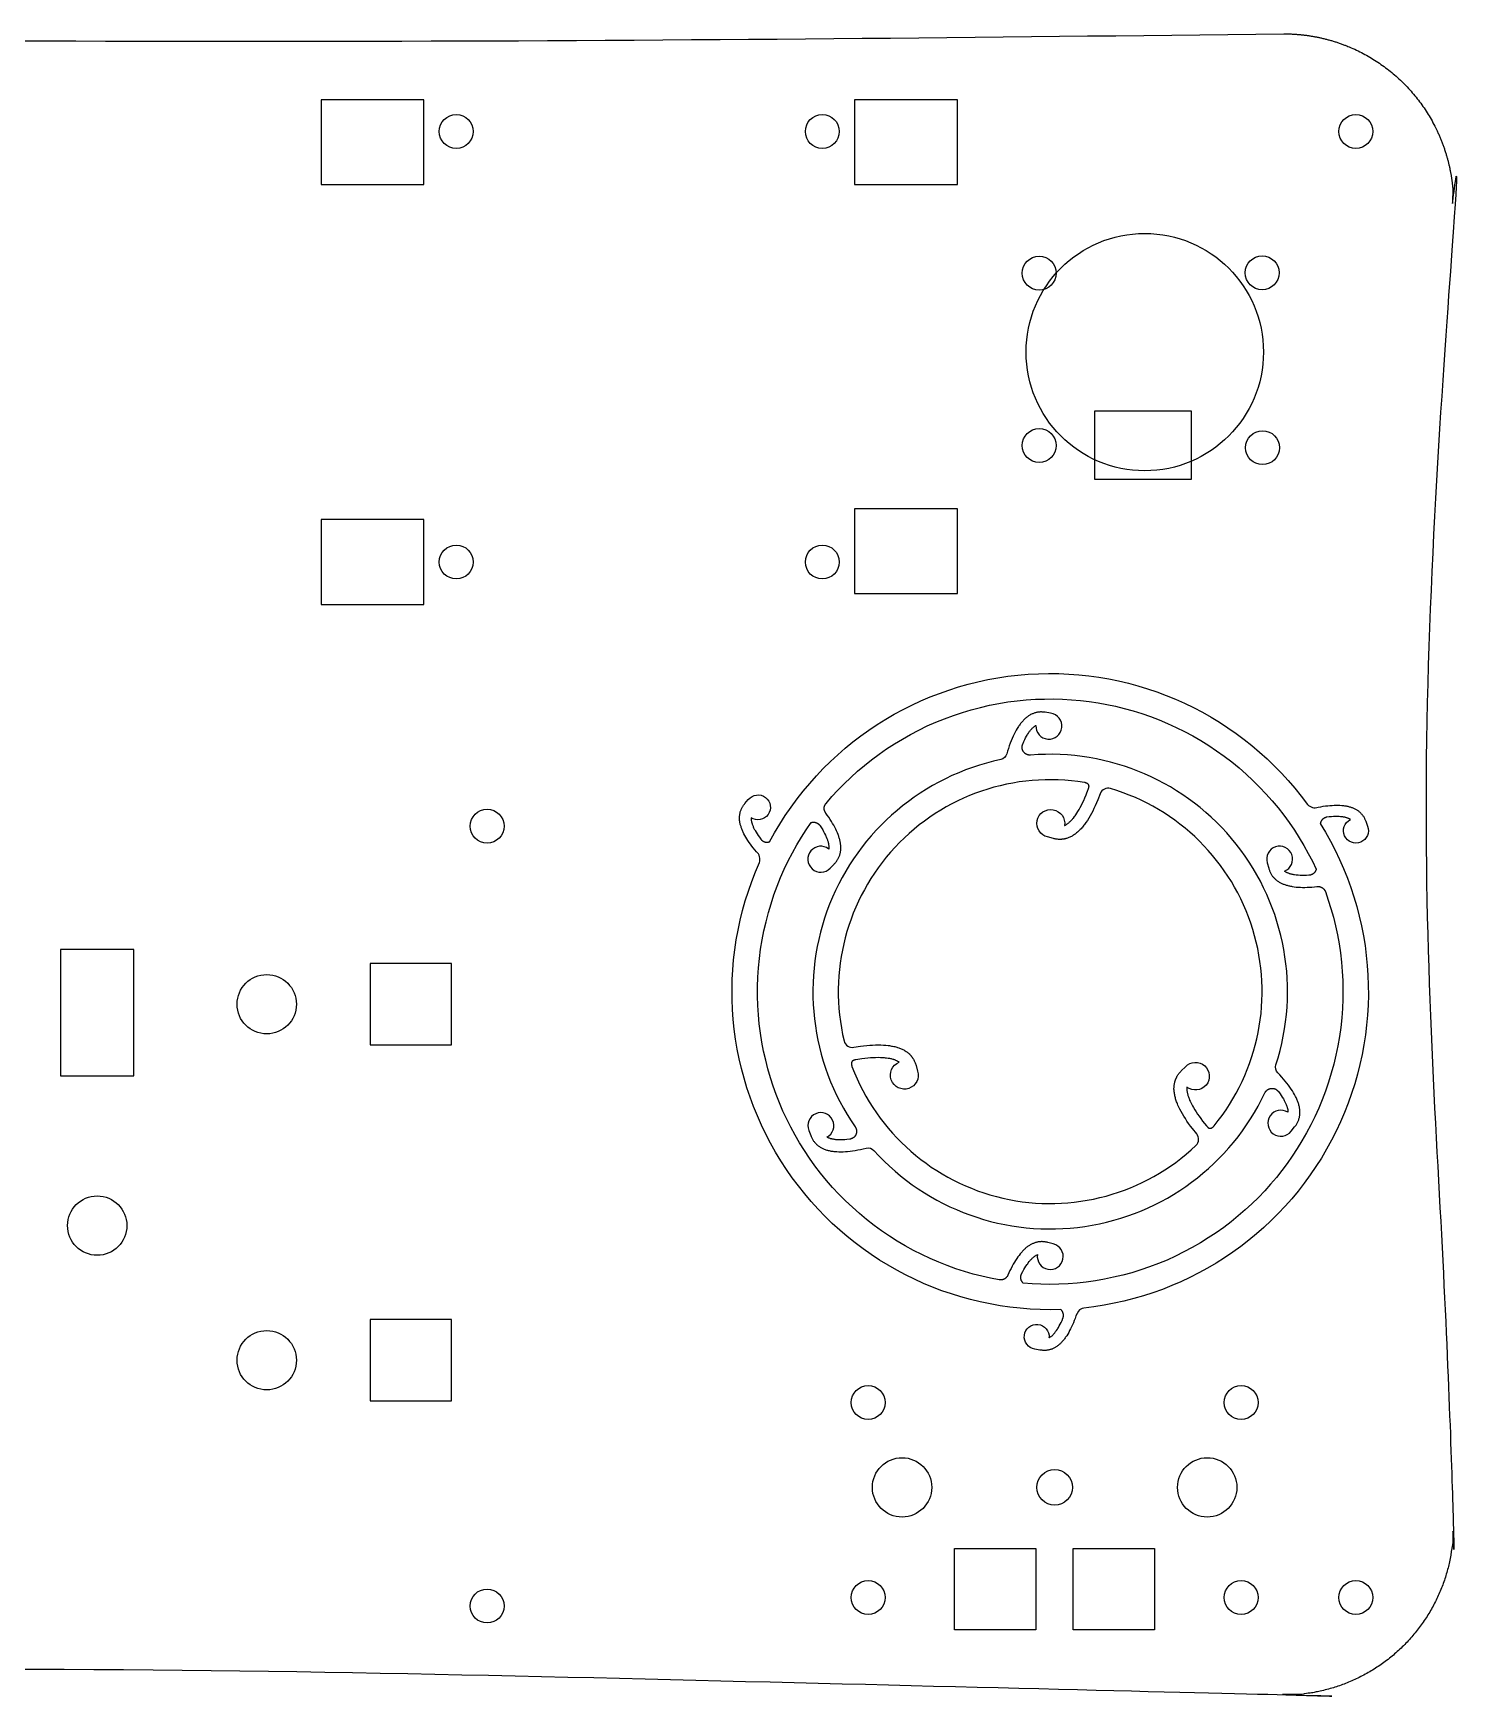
# Model space of a CAD drawing. Header units: millimetres. Extents: x -163 to 158, y -242 to -45.
# Drawn here: x -10.2 to 158.1, y -241.8 to -45.1 of the extents above; entities that cross this region are included whole.
import ezdxf

# ---------------------------------------------------------------- set-up
doc = ezdxf.new("R2010")
doc.units = ezdxf.units.MM
doc.header["$MEASUREMENT"] = 0
doc.layers.add('FAB$MO 2.6', color=178, linetype='Continuous', true_color=0x000000)

msp = doc.modelspace()

# ---------------------------------------------------------------- linework, layer by layer
at = {"layer": 'FAB$MO 2.6'}
for points in [[(23.74, -62.93), (35.88, -62.93), (35.88, -52.93), (23.74, -52.93)], [(98.81, -52.93), (86.68, -52.93), (86.68, -62.93), (98.81, -62.93)], [(126.38, -97.72), (115.03, -97.72), (115.03, -89.62), (126.38, -89.62)], [(98.81, -101.19), (86.68, -101.19), (86.68, -111.19), (98.81, -111.19)], [(23.74, -112.46), (35.88, -112.46), (35.88, -102.46), (23.74, -102.46)], [(-6.99, -168.08), (1.65, -168.08), (1.65, -153.17), (-6.99, -153.17)], [(29.54, -164.42), (39.12, -164.42), (39.12, -154.83), (29.54, -154.83)], [(29.54, -206.42), (39.12, -206.42), (39.12, -196.83), (29.54, -196.83)], [(108.07, -233.42), (98.48, -233.42), (98.48, -223.83), (108.07, -223.83)], [(122.07, -233.42), (112.48, -233.42), (112.48, -223.83), (122.07, -223.83)]]:
    msp.add_lwpolyline(points, close=True, dxfattribs=at)
for points in [[(113.09, -195.84), (112.79, -196.41), (112.7, -196.69), (112.59, -196.95), (112.49, -197.21), (112.38, -197.46), (112.27, -197.7), (112.16, -197.92), (112.05, -198.14), (111.94, -198.35), (111.82, -198.55), (111.7, -198.74), (111.58, -198.92), (111.52, -199), (111.46, -199.09), (111.4, -199.17), (111.33, -199.25), (111.27, -199.32), (111.21, -199.4), (111.14, -199.47), (111.08, -199.54), (111.01, -199.61), (110.95, -199.67), (110.88, -199.73), (110.81, -199.79), (110.74, -199.85), (110.68, -199.9), (110.61, -199.95), (110.54, -200), (110.47, -200.05), (110.4, -200.09), (110.33, -200.14), (110.26, -200.18), (110.18, -200.21), (110.11, -200.25), (110.04, -200.28), (109.97, -200.31), (109.89, -200.34), (109.82, -200.36), (109.74, -200.38), (109.67, -200.4), (109.59, -200.42), (109.51, -200.44), (109.44, -200.45), (109.36, -200.46), (109.28, -200.47), (109.2, -200.47), (109.12, -200.48), (109.04, -200.48), (108.96, -200.48), (108.88, -200.47), (108.8, -200.46), (108.72, -200.45), (108.64, -200.44), (108.55, -200.43), (107.94, -200.32, -2.27377), (109.63, -198.97), (109.65, -198.96), (109.68, -198.95), (109.72, -198.92), (109.77, -198.89), (109.81, -198.86), (109.82, -198.85), (109.87, -198.82), (109.92, -198.78), (109.97, -198.74), (110.01, -198.7), (110.06, -198.66), (110.1, -198.61), (110.14, -198.57), (110.18, -198.52), (110.24, -198.46), (110.3, -198.39), (110.35, -198.32), (110.4, -198.25), (110.45, -198.18), (110.5, -198.11), (110.6, -197.97), (110.66, -197.88), (110.72, -197.78), (110.83, -197.59), (110.93, -197.39), (111.03, -197.19), (111.15, -196.94), (111.26, -196.68), (111.27, -196.65), (111.28, -196.63), (111.28, -196.61), (111.29, -196.6), (111.29, -196.58), (111.3, -196.57), (111.3, -196.55), (111.3, -196.53), (111.31, -196.52), (111.31, -196.5), (111.31, -196.49), (111.31, -196.47), (111.32, -196.45), (111.32, -196.44), (111.32, -196.42), (111.32, -196.41), (111.32, -196.39), (111.32, -196.37), (111.32, -196.36), (111.32, -196.34), (111.32, -196.32), (111.32, -196.31), (111.32, -196.29), (111.32, -196.27), (111.32, -196.26), (111.32, -196.24), (111.32, -196.22), (111.31, -196.21), (111.31, -196.19), (111.31, -196.18), (111.31, -196.16), (111.3, -196.14), (111.3, -196.13), (111.29, -196.11), (111.29, -196.09), (111.28, -196.08), (111.28, -196.06), (111.27, -196.05), (111.27, -196.03), (111.26, -196.02), (111.26, -196), (111.25, -195.99), (111.24, -195.97), (111.24, -195.96), (111.23, -195.94), (111.22, -195.93), (111.21, -195.91), (111.21, -195.9), (111.2, -195.88), (111.19, -195.87), (111.18, -195.86), (111.17, -195.84), (111.16, -195.83), (111.15, -195.82), (111.14, -195.8), (111.14, -195.79), (111.13, -195.78), (111.12, -195.77), (111.1, -195.74), (111.07, -195.72), (111.06, -195.7), (111.03, -195.68), (111.01, -195.66), (111, -195.65, -0.553382), (75.45, -142.91, 0.304901), (75.1, -141.64), (74.91, -141.41), (74.73, -141.19), (74.56, -140.97), (74.4, -140.76), (74.25, -140.54), (74.1, -140.33), (73.97, -140.13), (73.85, -139.92), (73.73, -139.72), (73.63, -139.53), (73.53, -139.33), (73.49, -139.24), (73.45, -139.14), (73.41, -139.05), (73.37, -138.95), (73.34, -138.86), (73.31, -138.77), (73.28, -138.68), (73.25, -138.59), (73.22, -138.5), (73.2, -138.41), (73.18, -138.32), (73.16, -138.23), (73.15, -138.14), (73.14, -138.06), (73.12, -137.97), (73.12, -137.89), (73.11, -137.8), (73.11, -137.72), (73.11, -137.64), (73.11, -137.56), (73.11, -137.48), (73.12, -137.4), (73.13, -137.32), (73.14, -137.24), (73.15, -137.16), (73.17, -137.08), (73.18, -137.01), (73.2, -136.93), (73.23, -136.86), (73.25, -136.78), (73.28, -136.71), (73.31, -136.64), (73.34, -136.57), (73.38, -136.49), (73.41, -136.42), (73.45, -136.36), (73.49, -136.29), (73.54, -136.22), (73.59, -136.15), (73.63, -136.09), (73.69, -136.02), (73.74, -135.96), (74.14, -135.48, -2.27377), (74.46, -137.62), (74.46, -137.64), (74.46, -137.67), (74.46, -137.72), (74.46, -137.77), (74.47, -137.83), (74.47, -137.84), (74.48, -137.9), (74.49, -137.96), (74.5, -138.02), (74.51, -138.08), (74.52, -138.14), (74.54, -138.2), (74.56, -138.26), (74.58, -138.32), (74.6, -138.4), (74.63, -138.48), (74.66, -138.56), (74.7, -138.64), (74.73, -138.72), (74.77, -138.8), (74.85, -138.96), (74.9, -139.06), (74.95, -139.15), (75.06, -139.34), (75.18, -139.53), (75.3, -139.72), (75.46, -139.94), (75.63, -140.17), (75.65, -140.19), (75.67, -140.22), (75.68, -140.23), (75.69, -140.24), (75.7, -140.25), (75.71, -140.26), (75.73, -140.27), (75.74, -140.28), (75.75, -140.29), (75.76, -140.3), (75.77, -140.32), (75.79, -140.33), (75.8, -140.34), (75.81, -140.35), (75.83, -140.35), (75.84, -140.36), (75.85, -140.37), (75.87, -140.38), (75.88, -140.39), (75.89, -140.4), (75.91, -140.41), (75.92, -140.41), (75.94, -140.42), (75.95, -140.43), (75.97, -140.44), (75.98, -140.44), (76, -140.45), (76.01, -140.46), (76.03, -140.46), (76.05, -140.47), (76.06, -140.47), (76.08, -140.48), (76.09, -140.48), (76.11, -140.49), (76.13, -140.49), (76.14, -140.5), (76.16, -140.5), (76.17, -140.5), (76.19, -140.51), (76.21, -140.51), (76.22, -140.51), (76.24, -140.51), (76.26, -140.51), (76.27, -140.52), (76.29, -140.52), (76.3, -140.52), (76.32, -140.52), (76.34, -140.52), (76.35, -140.52), (76.37, -140.52), (76.39, -140.52), (76.4, -140.52), (76.42, -140.51), (76.43, -140.51), (76.45, -140.51), (76.46, -140.51), (76.48, -140.51), (76.5, -140.5), (76.53, -140.5), (76.56, -140.49), (76.58, -140.49), (76.61, -140.48), (76.64, -140.47), (76.65, -140.46, -0.553382), (140.1, -136.05, 0.304901), (141.38, -136.38), (141.67, -136.33), (141.95, -136.28), (142.23, -136.24), (142.49, -136.21), (142.75, -136.19), (143.01, -136.17), (143.25, -136.16), (143.49, -136.15), (143.72, -136.15), (143.94, -136.16), (144.16, -136.17), (144.27, -136.18), (144.37, -136.2), (144.47, -136.21), (144.57, -136.22), (144.67, -136.24), (144.76, -136.26), (144.86, -136.28), (144.95, -136.3), (145.04, -136.33), (145.13, -136.35), (145.22, -136.38), (145.3, -136.41), (145.38, -136.44), (145.46, -136.47), (145.54, -136.5), (145.62, -136.54), (145.7, -136.57), (145.77, -136.61), (145.84, -136.65), (145.91, -136.69), (145.98, -136.74), (146.05, -136.78), (146.11, -136.83), (146.17, -136.88), (146.23, -136.93), (146.29, -136.98), (146.35, -137.03), (146.4, -137.09), (146.46, -137.15), (146.51, -137.21), (146.56, -137.27), (146.61, -137.33), (146.65, -137.39), (146.7, -137.46), (146.74, -137.52), (146.78, -137.59), (146.82, -137.66), (146.85, -137.74), (146.89, -137.81), (146.92, -137.89), (146.95, -137.96), (146.98, -138.04), (147.19, -138.63, -2.27377), (145.18, -137.84), (145.16, -137.82), (145.14, -137.81), (145.09, -137.78), (145.05, -137.76), (145, -137.74), (144.99, -137.73), (144.93, -137.71), (144.87, -137.69), (144.81, -137.66), (144.75, -137.65), (144.7, -137.63), (144.64, -137.61), (144.58, -137.6), (144.52, -137.58), (144.43, -137.57), (144.35, -137.55), (144.26, -137.54), (144.17, -137.53), (144.09, -137.52), (144, -137.51), (143.83, -137.5), (143.72, -137.5), (143.61, -137.49), (143.39, -137.49), (143.16, -137.5), (142.94, -137.52), (142.66, -137.54), (142.39, -137.57), (142.36, -137.58), (142.33, -137.58), (142.31, -137.59), (142.3, -137.59), (142.28, -137.59), (142.27, -137.6), (142.25, -137.6), (142.23, -137.61), (142.22, -137.61), (142.2, -137.62), (142.19, -137.62), (142.17, -137.63), (142.16, -137.64), (142.14, -137.64), (142.13, -137.65), (142.11, -137.66), (142.1, -137.66), (142.09, -137.67), (142.07, -137.68), (142.06, -137.69), (142.04, -137.7), (142.03, -137.7), (142.01, -137.71), (142, -137.72), (141.99, -137.73), (141.97, -137.74), (141.96, -137.75), (141.95, -137.76), (141.93, -137.77), (141.92, -137.78), (141.91, -137.79), (141.9, -137.8), (141.88, -137.82), (141.87, -137.83), (141.86, -137.84), (141.85, -137.85), (141.84, -137.86), (141.83, -137.88), (141.82, -137.89), (141.81, -137.9), (141.8, -137.92), (141.79, -137.93), (141.78, -137.94), (141.77, -137.95), (141.76, -137.97), (141.75, -137.98), (141.74, -138), (141.73, -138.01), (141.72, -138.02), (141.72, -138.04), (141.71, -138.05), (141.7, -138.07), (141.69, -138.08), (141.69, -138.1), (141.68, -138.11), (141.68, -138.12), (141.67, -138.14), (141.66, -138.15), (141.65, -138.18), (141.65, -138.21), (141.64, -138.24), (141.63, -138.27), (141.62, -138.3), (141.62, -138.31, -0.553382), (113.72, -195.47, 0.214765)], [(81.59, -138.18), (81.62, -138.18), (81.65, -138.17), (81.68, -138.17), (81.71, -138.16), (81.74, -138.16), (81.76, -138.16), (81.77, -138.15), (81.79, -138.15), (81.81, -138.15), (81.82, -138.15), (81.84, -138.15), (81.86, -138.15), (81.87, -138.15), (81.89, -138.15), (81.91, -138.15), (81.92, -138.16), (81.94, -138.16), (81.96, -138.16), (81.97, -138.16), (81.99, -138.17), (82.01, -138.17), (82.03, -138.17), (82.04, -138.18), (82.06, -138.18), (82.08, -138.18), (82.09, -138.19), (82.11, -138.19), (82.13, -138.2), (82.14, -138.2), (82.16, -138.21), (82.17, -138.22), (82.19, -138.22), (82.21, -138.23), (82.22, -138.24), (82.24, -138.24), (82.25, -138.25), (82.27, -138.26), (82.28, -138.27), (82.3, -138.28), (82.31, -138.29), (82.33, -138.29), (82.34, -138.3), (82.36, -138.31), (82.37, -138.32), (82.39, -138.33), (82.4, -138.34), (82.41, -138.35), (82.43, -138.36), (82.44, -138.38), (82.45, -138.39), (82.47, -138.4), (82.48, -138.41), (82.49, -138.42), (82.5, -138.43), (82.51, -138.45), (82.52, -138.46), (82.54, -138.47), (82.55, -138.48), (82.56, -138.5), (82.57, -138.51), (82.58, -138.52), (82.6, -138.55), (82.61, -138.57), (82.77, -138.82), (82.92, -139.07), (83.03, -139.27), (83.14, -139.48), (83.24, -139.68), (83.29, -139.79), (83.34, -139.9), (83.41, -140.06), (83.44, -140.15), (83.47, -140.23), (83.5, -140.32), (83.52, -140.41), (83.55, -140.49), (83.57, -140.58), (83.59, -140.64), (83.6, -140.71), (83.61, -140.77), (83.62, -140.83), (83.63, -140.9), (83.64, -140.96), (83.64, -141.02), (83.65, -141.09), (83.65, -141.1), (83.65, -141.16), (83.64, -141.21), (83.64, -141.27), (83.64, -141.3), (83.64, -141.32, 2.27377), (83.8, -143.57), (84.26, -143.11), (84.32, -143.04), (84.38, -142.98), (84.44, -142.92), (84.49, -142.85), (84.54, -142.78), (84.59, -142.71), (84.64, -142.64), (84.68, -142.57), (84.72, -142.5), (84.76, -142.43), (84.8, -142.36), (84.83, -142.28), (84.86, -142.21), (84.89, -142.13), (84.92, -142.06), (84.94, -141.98), (84.97, -141.9), (84.99, -141.82), (85, -141.74), (85.02, -141.66), (85.03, -141.57), (85.04, -141.49), (85.05, -141.4), (85.05, -141.32), (85.06, -141.23), (85.06, -141.14), (85.06, -141.06), (85.05, -140.97), (85.04, -140.87), (85.03, -140.78), (85.02, -140.69), (85.01, -140.6), (84.99, -140.5), (84.97, -140.41), (84.95, -140.31), (84.93, -140.21), (84.9, -140.11), (84.87, -140.01), (84.84, -139.91), (84.81, -139.81), (84.77, -139.71), (84.74, -139.61), (84.65, -139.4), (84.56, -139.18), (84.46, -138.97), (84.34, -138.74), (84.22, -138.52), (84.09, -138.29), (83.95, -138.06), (83.79, -137.82), (83.63, -137.58), (83.46, -137.33), (83.28, -137.08), (83.27, -137.07), (83.26, -137.05), (83.25, -137.04), (83.24, -137.02), (83.23, -137.01), (83.22, -136.99), (83.21, -136.97), (83.2, -136.96), (83.19, -136.94), (83.19, -136.92), (83.18, -136.91), (83.17, -136.89), (83.16, -136.87), (83.16, -136.85), (83.15, -136.83), (83.14, -136.82), (83.14, -136.8), (83.13, -136.78), (83.13, -136.76), (83.12, -136.74), (83.12, -136.72), (83.11, -136.7), (83.11, -136.68), (83.11, -136.66), (83.11, -136.64), (83.1, -136.62), (83.1, -136.6), (83.1, -136.58), (83.1, -136.56), (83.1, -136.54), (83.1, -136.52), (83.1, -136.5), (83.1, -136.48), (83.1, -136.46), (83.1, -136.44), (83.11, -136.42), (83.11, -136.4), (83.11, -136.38), (83.11, -136.36), (83.12, -136.34), (83.12, -136.32), (83.13, -136.3), (83.13, -136.28), (83.14, -136.26), (83.14, -136.24), (83.15, -136.22), (83.16, -136.21), (83.16, -136.19), (83.17, -136.17), (83.18, -136.15), (83.19, -136.13), (83.19, -136.12), (83.2, -136.1), (83.21, -136.08), (83.22, -136.07), (83.23, -136.05), (83.24, -136.03), (83.25, -136.02), (83.26, -136), (83.27, -135.99), (83.28, -135.97), (83.29, -135.96), (83.31, -135.94), (83.32, -135.93), (84, -135.14), (84.71, -134.37), (85.45, -133.61), (86.22, -132.87), (87.02, -132.15), (87.84, -131.45), (88.69, -130.78), (89.56, -130.13), (90.46, -129.5), (91.38, -128.91), (92.32, -128.34), (93.28, -127.79), (94.26, -127.28), (95.26, -126.8), (96.27, -126.35), (97.3, -125.94), (98.34, -125.55), (99.39, -125.2), (100.45, -124.89), (101.52, -124.61), (102.6, -124.36), (103.68, -124.15), (104.76, -123.97), (105.84, -123.83), (106.93, -123.73), (108.01, -123.65), (109.08, -123.62), (110.16, -123.61), (111.22, -123.64), (112.28, -123.7), (113.33, -123.79), (114.36, -123.92), (115.4, -124.07), (116.43, -124.26), (117.47, -124.48), (118.5, -124.73), (119.54, -125.02), (120.57, -125.34), (121.59, -125.7), (122.61, -126.09), (123.61, -126.51), (124.61, -126.97), (125.6, -127.46), (126.57, -127.98), (127.53, -128.53), (128.47, -129.11), (129.39, -129.73), (130.29, -130.37), (131.17, -131.05), (132.03, -131.75), (132.86, -132.48), (133.67, -133.23), (134.46, -134.01), (135.21, -134.8), (135.94, -135.63), (136.64, -136.47), (137.31, -137.32), (137.95, -138.2), (138.56, -139.09), (139.14, -139.99), (139.68, -140.91), (140.2, -141.83), (140.68, -142.77), (141.13, -143.71), (141.13, -143.72), (141.12, -143.76), (141.11, -143.79), (141.1, -143.81), (141.09, -143.84), (141.08, -143.87), (141.07, -143.89), (141.06, -143.9), (141.05, -143.92), (141.05, -143.93), (141.04, -143.94), (141.03, -143.96), (141.02, -143.97), (141.01, -143.99), (141, -144), (140.99, -144.02), (140.98, -144.03), (140.97, -144.04), (140.96, -144.06), (140.95, -144.07), (140.94, -144.08), (140.93, -144.1), (140.92, -144.11), (140.91, -144.12), (140.9, -144.13), (140.88, -144.15), (140.87, -144.16), (140.86, -144.17), (140.85, -144.18), (140.83, -144.19), (140.82, -144.21), (140.81, -144.22), (140.79, -144.23), (140.78, -144.24), (140.76, -144.25), (140.75, -144.26), (140.74, -144.27), (140.72, -144.28), (140.71, -144.29), (140.69, -144.29), (140.68, -144.3), (140.66, -144.31), (140.65, -144.32), (140.63, -144.33), (140.61, -144.33), (140.6, -144.34), (140.58, -144.35), (140.57, -144.35), (140.55, -144.36), (140.54, -144.37), (140.52, -144.37), (140.5, -144.38), (140.49, -144.38), (140.47, -144.39), (140.45, -144.39), (140.44, -144.4), (140.42, -144.4), (140.41, -144.4), (140.39, -144.41), (140.37, -144.41), (140.36, -144.41), (140.34, -144.41), (140.31, -144.42), (140.28, -144.42), (139.99, -144.43), (139.69, -144.44), (139.46, -144.43), (139.23, -144.43), (139, -144.41), (138.89, -144.4), (138.77, -144.39), (138.59, -144.36), (138.5, -144.35), (138.41, -144.33), (138.32, -144.31), (138.24, -144.29), (138.15, -144.27), (138.06, -144.24), (138, -144.23), (137.94, -144.21), (137.88, -144.18), (137.82, -144.16), (137.76, -144.14), (137.7, -144.11), (137.64, -144.08), (137.58, -144.05), (137.57, -144.05), (137.52, -144.02), (137.48, -143.99), (137.43, -143.96), (137.41, -143.94), (137.39, -143.93, 2.27377), (135.36, -142.95), (135.53, -143.58), (135.55, -143.66), (135.58, -143.74), (135.61, -143.82), (135.64, -143.9), (135.67, -143.98), (135.7, -144.06), (135.74, -144.13), (135.78, -144.21), (135.82, -144.28), (135.86, -144.35), (135.91, -144.42), (135.96, -144.48), (136, -144.55), (136.06, -144.61), (136.11, -144.67), (136.16, -144.73), (136.22, -144.79), (136.28, -144.85), (136.34, -144.91), (136.41, -144.96), (136.47, -145.01), (136.54, -145.06), (136.61, -145.11), (136.68, -145.16), (136.75, -145.21), (136.83, -145.25), (136.91, -145.29), (136.99, -145.33), (137.07, -145.37), (137.15, -145.41), (137.24, -145.45), (137.33, -145.48), (137.42, -145.51), (137.51, -145.55), (137.6, -145.58), (137.7, -145.6), (137.8, -145.63), (137.9, -145.66), (138, -145.68), (138.11, -145.7), (138.21, -145.72), (138.32, -145.74), (138.55, -145.77), (138.78, -145.8), (139.02, -145.82), (139.27, -145.83), (139.52, -145.84), (139.79, -145.84), (140.06, -145.83), (140.34, -145.82), (140.63, -145.8), (140.93, -145.77), (141.23, -145.74), (141.25, -145.74), (141.27, -145.74), (141.29, -145.74), (141.31, -145.74), (141.33, -145.74), (141.34, -145.74), (141.36, -145.74), (141.38, -145.74), (141.4, -145.74), (141.42, -145.74), (141.44, -145.74), (141.46, -145.74), (141.48, -145.75), (141.5, -145.75), (141.52, -145.75), (141.53, -145.76), (141.55, -145.76), (141.57, -145.77), (141.59, -145.77), (141.61, -145.78), (141.63, -145.78), (141.65, -145.79), (141.67, -145.8), (141.69, -145.8), (141.71, -145.81), (141.72, -145.82), (141.74, -145.83), (141.76, -145.84), (141.78, -145.85), (141.8, -145.85), (141.81, -145.87), (141.83, -145.88), (141.85, -145.89), (141.86, -145.9), (141.88, -145.91), (141.9, -145.92), (141.91, -145.93), (141.93, -145.95), (141.94, -145.96), (141.96, -145.97), (141.97, -145.99), (141.99, -146), (142, -146.01), (142.02, -146.03), (142.03, -146.04), (142.04, -146.06), (142.06, -146.07), (142.07, -146.09), (142.08, -146.1), (142.09, -146.12), (142.1, -146.13), (142.11, -146.15), (142.13, -146.17), (142.14, -146.18), (142.15, -146.2), (142.15, -146.22), (142.16, -146.23), (142.17, -146.25), (142.18, -146.27), (142.19, -146.28), (142.2, -146.3), (142.2, -146.32), (142.21, -146.33), (142.22, -146.35), (142.56, -147.34), (142.87, -148.34), (143.16, -149.36), (143.41, -150.4), (143.64, -151.44), (143.83, -152.51), (143.99, -153.58), (144.12, -154.66), (144.21, -155.75), (144.27, -156.84), (144.29, -157.94), (144.28, -159.05), (144.23, -160.15), (144.15, -161.25), (144.03, -162.36), (143.88, -163.45), (143.69, -164.55), (143.47, -165.63), (143.21, -166.71), (142.92, -167.78), (142.6, -168.83), (142.24, -169.87), (141.85, -170.9), (141.43, -171.91), (140.98, -172.9), (140.5, -173.87), (140, -174.82), (139.46, -175.75), (138.91, -176.66), (138.32, -177.55), (137.72, -178.41), (137.1, -179.24), (136.44, -180.06), (135.76, -180.86), (135.06, -181.65), (134.32, -182.42), (133.55, -183.17), (132.76, -183.9), (131.94, -184.61), (131.09, -185.3), (130.22, -185.96), (129.33, -186.59), (128.41, -187.2), (127.48, -187.78), (126.52, -188.34), (125.54, -188.86), (124.55, -189.35), (123.54, -189.81), (122.52, -190.23), (121.48, -190.63), (120.43, -190.98), (119.38, -191.31), (118.31, -191.6), (117.24, -191.85), (116.17, -192.08), (115.09, -192.26), (114.01, -192.41), (112.93, -192.53), (111.86, -192.61), (110.79, -192.66), (109.72, -192.68), (108.66, -192.66), (107.61, -192.61), (106.57, -192.53), (106.56, -192.52), (106.54, -192.49), (106.52, -192.47), (106.5, -192.45), (106.48, -192.42), (106.46, -192.4), (106.45, -192.39), (106.44, -192.37), (106.43, -192.36), (106.42, -192.34), (106.41, -192.33), (106.41, -192.32), (106.4, -192.3), (106.39, -192.29), (106.38, -192.27), (106.37, -192.26), (106.37, -192.24), (106.36, -192.22), (106.35, -192.21), (106.35, -192.19), (106.34, -192.18), (106.34, -192.16), (106.33, -192.14), (106.32, -192.13), (106.32, -192.11), (106.32, -192.1), (106.31, -192.08), (106.31, -192.06), (106.3, -192.04), (106.3, -192.03), (106.3, -192.01), (106.29, -191.99), (106.29, -191.98), (106.29, -191.96), (106.29, -191.94), (106.29, -191.92), (106.29, -191.91), (106.28, -191.89), (106.28, -191.87), (106.28, -191.85), (106.28, -191.84), (106.28, -191.82), (106.29, -191.8), (106.29, -191.79), (106.29, -191.77), (106.29, -191.75), (106.29, -191.73), (106.29, -191.72), (106.3, -191.7), (106.3, -191.68), (106.3, -191.67), (106.31, -191.65), (106.31, -191.63), (106.31, -191.62), (106.32, -191.6), (106.32, -191.59), (106.33, -191.57), (106.33, -191.55), (106.34, -191.54), (106.34, -191.52), (106.35, -191.51), (106.36, -191.49), (106.37, -191.46), (106.38, -191.43), (106.52, -191.17), (106.66, -190.92), (106.78, -190.72), (106.9, -190.52), (107.03, -190.33), (107.1, -190.24), (107.17, -190.15), (107.28, -190), (107.33, -189.93), (107.39, -189.86), (107.45, -189.8), (107.51, -189.73), (107.58, -189.67), (107.64, -189.6), (107.69, -189.56), (107.74, -189.51), (107.79, -189.47), (107.84, -189.43), (107.89, -189.39), (107.94, -189.35), (107.99, -189.32), (108.05, -189.28), (108.06, -189.28), (108.11, -189.25), (108.15, -189.22), (108.2, -189.2), (108.23, -189.19), (108.25, -189.17, 2.27377), (110.12, -187.91), (109.49, -187.74), (109.4, -187.72), (109.32, -187.7), (109.23, -187.69), (109.15, -187.67), (109.07, -187.66), (108.98, -187.65), (108.9, -187.65), (108.82, -187.64), (108.73, -187.64), (108.65, -187.65), (108.57, -187.65), (108.49, -187.66), (108.41, -187.67), (108.33, -187.68), (108.25, -187.7), (108.17, -187.71), (108.09, -187.73), (108.01, -187.76), (107.93, -187.78), (107.85, -187.81), (107.77, -187.84), (107.7, -187.87), (107.62, -187.91), (107.54, -187.95), (107.46, -187.99), (107.39, -188.03), (107.31, -188.08), (107.24, -188.13), (107.16, -188.18), (107.09, -188.23), (107.01, -188.29), (106.94, -188.35), (106.86, -188.41), (106.79, -188.47), (106.72, -188.54), (106.65, -188.61), (106.57, -188.68), (106.5, -188.76), (106.43, -188.83), (106.36, -188.91), (106.29, -189), (106.22, -189.08), (106.08, -189.26), (105.94, -189.45), (105.8, -189.64), (105.67, -189.85), (105.53, -190.07), (105.4, -190.3), (105.27, -190.54), (105.14, -190.79), (105.01, -191.05), (104.89, -191.32), (104.76, -191.6), (104.75, -191.62), (104.74, -191.63), (104.74, -191.65), (104.73, -191.67), (104.72, -191.68), (104.71, -191.7), (104.7, -191.72), (104.69, -191.73), (104.68, -191.75), (104.67, -191.76), (104.66, -191.78), (104.65, -191.79), (104.63, -191.81), (104.62, -191.82), (104.61, -191.84), (104.6, -191.85), (104.58, -191.87), (104.57, -191.88), (104.56, -191.9), (104.54, -191.91), (104.53, -191.92), (104.51, -191.94), (104.5, -191.95), (104.48, -191.96), (104.46, -191.97), (104.45, -191.99), (104.43, -192), (104.41, -192.01), (104.4, -192.02), (104.38, -192.03), (104.36, -192.04), (104.35, -192.05), (104.33, -192.06), (104.31, -192.07), (104.29, -192.08), (104.27, -192.09), (104.25, -192.09), (104.24, -192.1), (104.22, -192.11), (104.2, -192.11), (104.18, -192.12), (104.16, -192.13), (104.14, -192.13), (104.12, -192.14), (104.1, -192.14), (104.08, -192.14), (104.06, -192.15), (104.04, -192.15), (104.02, -192.15), (104, -192.16), (103.98, -192.16), (103.97, -192.16), (103.95, -192.16), (103.93, -192.16), (103.91, -192.16), (103.89, -192.16), (103.87, -192.16), (103.85, -192.16), (103.83, -192.16), (103.81, -192.16), (103.8, -192.16), (103.78, -192.15), (103.76, -192.15), (103.74, -192.15), (102.72, -191.95), (101.69, -191.72), (100.66, -191.46), (99.64, -191.16), (98.62, -190.83), (97.6, -190.47), (96.6, -190.07), (95.6, -189.64), (94.61, -189.17), (93.63, -188.68), (92.66, -188.15), (91.71, -187.59), (90.78, -186.99), (89.87, -186.37), (88.97, -185.72), (88.1, -185.04), (87.24, -184.33), (86.42, -183.59), (85.61, -182.83), (84.83, -182.04), (84.08, -181.24), (83.36, -180.41), (82.67, -179.56), (82, -178.69), (81.37, -177.8), (80.77, -176.9), (80.19, -175.99), (79.65, -175.06), (79.15, -174.13), (78.67, -173.18), (78.23, -172.23), (77.82, -171.27), (77.43, -170.29), (77.08, -169.3), (76.75, -168.3), (76.45, -167.27), (76.19, -166.23), (75.95, -165.18), (75.75, -164.12), (75.57, -163.04), (75.44, -161.96), (75.33, -160.87), (75.26, -159.77), (75.23, -158.67), (75.23, -157.56), (75.27, -156.45), (75.34, -155.35), (75.45, -154.24), (75.59, -153.15), (75.77, -152.05), (75.98, -150.96), (76.23, -149.89), (76.51, -148.82), (76.82, -147.77), (77.17, -146.73), (77.54, -145.7), (77.95, -144.69), (78.39, -143.7), (78.86, -142.73), (79.35, -141.77), (79.87, -140.84), (80.41, -139.94), (80.98, -139.05), (81.57, -138.19)], [(109.81, -125.3), (109.17, -125.19), (109.07, -125.18), (108.98, -125.17), (108.89, -125.16), (108.8, -125.16), (108.71, -125.15), (108.62, -125.15), (108.53, -125.16), (108.45, -125.16), (108.36, -125.17), (108.27, -125.18), (108.19, -125.2), (108.1, -125.22), (108.02, -125.24), (107.93, -125.26), (107.85, -125.29), (107.77, -125.32), (107.69, -125.35), (107.61, -125.38), (107.53, -125.42), (107.45, -125.46), (107.37, -125.51), (107.29, -125.55), (107.21, -125.6), (107.14, -125.66), (107.06, -125.71), (106.98, -125.77), (106.91, -125.83), (106.84, -125.89), (106.76, -125.96), (106.69, -126.03), (106.62, -126.1), (106.55, -126.18), (106.48, -126.26), (106.41, -126.34), (106.34, -126.42), (106.27, -126.51), (106.2, -126.6), (106.13, -126.69), (106.07, -126.79), (106, -126.88), (105.87, -127.09), (105.75, -127.31), (105.62, -127.53), (105.5, -127.77), (105.38, -128.02), (105.27, -128.29), (105.15, -128.56), (105.04, -128.85), (104.93, -129.14), (104.83, -129.45), (104.73, -129.77), (104.63, -130.1, -0.276207), (103.93, -130.76, 0.535722), (86.75, -174.1), (86.76, -174.12), (86.78, -174.15), (86.79, -174.17), (86.81, -174.2), (86.82, -174.22), (86.83, -174.25), (86.85, -174.28), (86.86, -174.3), (86.87, -174.33), (86.88, -174.36), (86.88, -174.39), (86.89, -174.42), (86.9, -174.45), (86.9, -174.48), (86.91, -174.51), (86.91, -174.54), (86.91, -174.57), (86.91, -174.6), (86.92, -174.63), (86.91, -174.66), (86.91, -174.69), (86.91, -174.72), (86.91, -174.75), (86.9, -174.78), (86.9, -174.81), (86.89, -174.84), (86.88, -174.87), (86.88, -174.9), (86.87, -174.93), (86.86, -174.95), (86.85, -174.98), (86.84, -175.01), (86.82, -175.03), (86.81, -175.06), (86.8, -175.08), (86.78, -175.11), (86.77, -175.13), (86.75, -175.16), (86.73, -175.18), (86.71, -175.21), (86.7, -175.23), (86.68, -175.25), (86.65, -175.28), (86.63, -175.3), (86.61, -175.32), (86.59, -175.34), (86.56, -175.36), (86.54, -175.38), (86.52, -175.39), (86.49, -175.41), (86.47, -175.43), (86.44, -175.44), (86.41, -175.46), (86.39, -175.47), (86.36, -175.48), (86.33, -175.49), (86.3, -175.51), (86.27, -175.52), (86.25, -175.52), (86.22, -175.53), (86.19, -175.54), (86.16, -175.54), (86.13, -175.55), (86.1, -175.55), (85.75, -175.59), (85.52, -175.61), (85.29, -175.63), (85.06, -175.63), (84.94, -175.63), (84.82, -175.63), (84.64, -175.62), (84.55, -175.62), (84.46, -175.61), (84.37, -175.6), (84.28, -175.59), (84.19, -175.57), (84.11, -175.56), (84.04, -175.54), (83.98, -175.53), (83.91, -175.51), (83.85, -175.5), (83.78, -175.48), (83.72, -175.45), (83.66, -175.43), (83.6, -175.41), (83.55, -175.38), (83.5, -175.36), (83.45, -175.33), (83.43, -175.32), (83.4, -175.31, 2.273796), (81.29, -174.52), (81.52, -175.13), (81.55, -175.22), (81.59, -175.3), (81.63, -175.38), (81.67, -175.47), (81.71, -175.54), (81.76, -175.62), (81.81, -175.7), (81.85, -175.77), (81.91, -175.84), (81.96, -175.91), (82.02, -175.97), (82.07, -176.04), (82.13, -176.1), (82.2, -176.16), (82.26, -176.22), (82.33, -176.28), (82.4, -176.33), (82.47, -176.38), (82.54, -176.43), (82.61, -176.48), (82.69, -176.53), (82.77, -176.57), (82.85, -176.62), (82.94, -176.66), (83.02, -176.69), (83.11, -176.73), (83.2, -176.76), (83.29, -176.8), (83.39, -176.83), (83.48, -176.85), (83.58, -176.88), (83.68, -176.9), (83.79, -176.93), (83.89, -176.95), (84, -176.96), (84.11, -176.98), (84.22, -176.99), (84.33, -177.01), (84.45, -177.02), (84.57, -177.02), (84.81, -177.03), (85.06, -177.04), (85.32, -177.03), (85.59, -177.01), (85.86, -176.99), (86.15, -176.96), (86.44, -176.92), (86.75, -176.87), (87.06, -176.82), (87.38, -176.75), (87.7, -176.68), (88.04, -176.6, -0.276207), (88.96, -176.89, 0.535722), (135.08, -170.09), (135.09, -170.07), (135.11, -170.04), (135.12, -170.01), (135.14, -169.99), (135.15, -169.97), (135.17, -169.94), (135.19, -169.92), (135.21, -169.89), (135.23, -169.87), (135.25, -169.85), (135.27, -169.83), (135.29, -169.81), (135.31, -169.79), (135.34, -169.77), (135.36, -169.75), (135.38, -169.73), (135.41, -169.71), (135.43, -169.7), (135.46, -169.68), (135.49, -169.67), (135.51, -169.65), (135.54, -169.64), (135.57, -169.63), (135.6, -169.62), (135.63, -169.61), (135.65, -169.6), (135.68, -169.59), (135.71, -169.58), (135.74, -169.57), (135.77, -169.57), (135.8, -169.57), (135.83, -169.56), (135.85, -169.56), (135.88, -169.56), (135.91, -169.56), (135.94, -169.56), (135.97, -169.56), (136, -169.56), (136.03, -169.56), (136.06, -169.57), (136.09, -169.57), (136.12, -169.58), (136.15, -169.58), (136.18, -169.59), (136.21, -169.6), (136.24, -169.61), (136.26, -169.62), (136.29, -169.63), (136.32, -169.64), (136.35, -169.66), (136.37, -169.67), (136.4, -169.69), (136.43, -169.7), (136.45, -169.72), (136.48, -169.74), (136.5, -169.76), (136.52, -169.77), (136.55, -169.79), (136.57, -169.81), (136.59, -169.83), (136.61, -169.86), (136.63, -169.88), (136.65, -169.9), (136.67, -169.92), (136.88, -170.21), (137.01, -170.4), (137.14, -170.59), (137.26, -170.79), (137.31, -170.89), (137.37, -170.99), (137.45, -171.15), (137.49, -171.23), (137.53, -171.31), (137.57, -171.4), (137.6, -171.48), (137.64, -171.57), (137.67, -171.65), (137.69, -171.71), (137.71, -171.78), (137.73, -171.84), (137.74, -171.91), (137.76, -171.97), (137.77, -172.03), (137.78, -172.1), (137.79, -172.17), (137.8, -172.22), (137.8, -172.27), (137.8, -172.33), (137.8, -172.36), (137.8, -172.38, 2.273796), (138.18, -174.61), (138.59, -174.1), (138.65, -174.03), (138.7, -173.96), (138.76, -173.88), (138.81, -173.81), (138.85, -173.73), (138.9, -173.65), (138.94, -173.57), (138.98, -173.49), (139.01, -173.41), (139.04, -173.33), (139.07, -173.25), (139.1, -173.17), (139.12, -173.09), (139.15, -173), (139.16, -172.92), (139.18, -172.83), (139.19, -172.74), (139.2, -172.66), (139.21, -172.57), (139.21, -172.48), (139.22, -172.39), (139.21, -172.3), (139.21, -172.21), (139.2, -172.11), (139.19, -172.02), (139.18, -171.93), (139.17, -171.83), (139.15, -171.74), (139.13, -171.64), (139.1, -171.54), (139.08, -171.44), (139.05, -171.34), (139.01, -171.24), (138.98, -171.14), (138.94, -171.04), (138.9, -170.94), (138.86, -170.83), (138.81, -170.73), (138.76, -170.62), (138.71, -170.52), (138.59, -170.3), (138.47, -170.09), (138.33, -169.86), (138.19, -169.64), (138.03, -169.41), (137.86, -169.18), (137.68, -168.94), (137.49, -168.71), (137.28, -168.46), (137.07, -168.22), (136.84, -167.97), (136.61, -167.72, -0.276207), (136.39, -166.78, 0.535722), (107.45, -130.24), (107.42, -130.24), (107.39, -130.24), (107.36, -130.24), (107.33, -130.24), (107.3, -130.24), (107.27, -130.24), (107.24, -130.23), (107.21, -130.23), (107.18, -130.22), (107.15, -130.22), (107.12, -130.21), (107.09, -130.2), (107.07, -130.19), (107.04, -130.18), (107.01, -130.17), (106.98, -130.16), (106.95, -130.14), (106.93, -130.13), (106.9, -130.11), (106.87, -130.1), (106.85, -130.08), (106.82, -130.06), (106.8, -130.05), (106.78, -130.03), (106.75, -130.01), (106.73, -129.99), (106.71, -129.97), (106.69, -129.95), (106.67, -129.93), (106.65, -129.9), (106.63, -129.88), (106.61, -129.86), (106.6, -129.83), (106.58, -129.81), (106.57, -129.79), (106.55, -129.76), (106.54, -129.73), (106.53, -129.71), (106.51, -129.68), (106.5, -129.65), (106.49, -129.62), (106.48, -129.6), (106.47, -129.57), (106.46, -129.54), (106.46, -129.51), (106.45, -129.48), (106.45, -129.45), (106.44, -129.42), (106.44, -129.39), (106.44, -129.36), (106.44, -129.33), (106.44, -129.3), (106.44, -129.27), (106.44, -129.24), (106.44, -129.21), (106.44, -129.18), (106.45, -129.15), (106.46, -129.12), (106.46, -129.09), (106.47, -129.06), (106.48, -129.03), (106.49, -129), (106.5, -128.98), (106.51, -128.95), (106.65, -128.62), (106.75, -128.41), (106.85, -128.21), (106.96, -128), (107.02, -127.9), (107.08, -127.8), (107.18, -127.65), (107.23, -127.58), (107.28, -127.5), (107.33, -127.43), (107.39, -127.36), (107.44, -127.29), (107.5, -127.22), (107.55, -127.17), (107.59, -127.12), (107.64, -127.07), (107.69, -127.03), (107.73, -126.98), (107.78, -126.94), (107.84, -126.89), (107.89, -126.85), (107.93, -126.82), (107.98, -126.79), (108.02, -126.76), (108.05, -126.75), (108.07, -126.74, 2.273796)], [(86.37, -166.98, 0.535997), (126.95, -176.29, 0.395065), (127.04, -174.92), (126.54, -174.31), (126.31, -174), (126.09, -173.71), (125.89, -173.41), (125.7, -173.13), (125.52, -172.85), (125.35, -172.57), (125.2, -172.3), (125.06, -172.03), (124.93, -171.77), (124.82, -171.52), (124.77, -171.39), (124.72, -171.27), (124.67, -171.14), (124.63, -171.02), (124.59, -170.9), (124.55, -170.78), (124.52, -170.66), (124.49, -170.55), (124.46, -170.43), (124.44, -170.32), (124.42, -170.2), (124.4, -170.09), (124.39, -169.98), (124.38, -169.87), (124.37, -169.76), (124.36, -169.66), (124.36, -169.55), (124.37, -169.45), (124.37, -169.35), (124.38, -169.25), (124.39, -169.15), (124.41, -169.05), (124.42, -168.95), (124.44, -168.85), (124.46, -168.81), (124.47, -168.76), (124.48, -168.71), (124.5, -168.66), (124.51, -168.62), (124.53, -168.57), (124.54, -168.53), (124.56, -168.48), (124.58, -168.44), (124.6, -168.39), (124.62, -168.35), (124.64, -168.3), (124.66, -168.26), (124.68, -168.22), (124.7, -168.17), (124.73, -168.13), (124.78, -168.05), (124.83, -167.96), (124.89, -167.88), (124.95, -167.8), (125.01, -167.72), (125.08, -167.64), (125.15, -167.57), (125.22, -167.49), (125.71, -167, -2.273796), (125.89, -169.4), (125.88, -169.43), (125.88, -169.46), (125.88, -169.52), (125.88, -169.58), (125.88, -169.64), (125.88, -169.71), (125.88, -169.78), (125.89, -169.85), (125.9, -169.92), (125.91, -169.99), (125.92, -170.06), (125.94, -170.13), (125.96, -170.2), (125.98, -170.29), (126.01, -170.39), (126.03, -170.48), (126.07, -170.57), (126.1, -170.66), (126.13, -170.75), (126.2, -170.93), (126.25, -171.05), (126.31, -171.16), (126.41, -171.38), (126.53, -171.6), (126.65, -171.82), (126.81, -172.08), (126.97, -172.33), (127.14, -172.59), (127.31, -172.83), (127.52, -173.12), (127.74, -173.41), (128.19, -173.97), (128.23, -174.02), (128.27, -174.06), (128.29, -174.09), (128.31, -174.11), (128.34, -174.13), (128.36, -174.15), (128.37, -174.16), (128.38, -174.17), (128.39, -174.18), (128.4, -174.19), (128.41, -174.2), (128.43, -174.21), (128.44, -174.21), (128.45, -174.22), (128.46, -174.23), (128.47, -174.23), (128.48, -174.24), (128.49, -174.24), (128.49, -174.24), (128.5, -174.25), (128.51, -174.25), (128.51, -174.25), (128.52, -174.25), (128.52, -174.25), (128.53, -174.26), (128.54, -174.26), (128.54, -174.26), (128.55, -174.26), (128.56, -174.26), (128.56, -174.26), (128.57, -174.27), (128.58, -174.27), (128.58, -174.27), (128.59, -174.27), (128.6, -174.27), (128.61, -174.27), (128.61, -174.27), (128.62, -174.27), (128.63, -174.27), (128.63, -174.27), (128.64, -174.27), (128.65, -174.27), (128.66, -174.27), (128.66, -174.27), (128.67, -174.27), (128.68, -174.27), (128.69, -174.26), (128.69, -174.26), (128.7, -174.26), (128.71, -174.26), (128.72, -174.26), (128.73, -174.25), (128.73, -174.25), (128.74, -174.25), (128.75, -174.25), (128.76, -174.24), (128.77, -174.24), (128.77, -174.24), (128.79, -174.23), (128.81, -174.22), (128.83, -174.21), (128.84, -174.2), (128.86, -174.19), (128.88, -174.18), (128.9, -174.16), (128.92, -174.15), (128.94, -174.14), (128.96, -174.12), (128.98, -174.1), (129, -174.08), (129.02, -174.07), (129.04, -174.05), (129.06, -174.02), (129.1, -173.98, 0.535997), (116.88, -134.18, 0.395065), (115.65, -134.79), (115.37, -135.53), (115.22, -135.88), (115.07, -136.21), (114.92, -136.54), (114.77, -136.85), (114.61, -137.14), (114.46, -137.42), (114.3, -137.69), (114.14, -137.94), (113.97, -138.19), (113.81, -138.41), (113.73, -138.52), (113.64, -138.63), (113.56, -138.73), (113.48, -138.82), (113.39, -138.92), (113.31, -139.01), (113.22, -139.1), (113.13, -139.18), (113.05, -139.26), (112.96, -139.34), (112.87, -139.42), (112.79, -139.49), (112.7, -139.55), (112.61, -139.62), (112.52, -139.68), (112.43, -139.73), (112.34, -139.79), (112.25, -139.84), (112.16, -139.89), (112.06, -139.93), (111.97, -139.97), (111.88, -140.01), (111.79, -140.04), (111.69, -140.07), (111.64, -140.08), (111.6, -140.09), (111.55, -140.11), (111.5, -140.12), (111.45, -140.13), (111.41, -140.14), (111.36, -140.15), (111.31, -140.15), (111.26, -140.16), (111.22, -140.17), (111.17, -140.17), (111.12, -140.17), (111.07, -140.18), (111.02, -140.18), (110.97, -140.18), (110.92, -140.18), (110.83, -140.18), (110.73, -140.18), (110.63, -140.17), (110.53, -140.16), (110.43, -140.14), (110.33, -140.13), (110.23, -140.1), (110.13, -140.08), (109.45, -139.9, -2.273796), (111.45, -138.54), (111.47, -138.53), (111.5, -138.52), (111.55, -138.49), (111.6, -138.46), (111.66, -138.44), (111.72, -138.4), (111.77, -138.36), (111.83, -138.32), (111.89, -138.27), (111.94, -138.23), (112, -138.18), (112.05, -138.13), (112.1, -138.09), (112.17, -138.02), (112.24, -137.95), (112.31, -137.88), (112.37, -137.8), (112.43, -137.73), (112.49, -137.66), (112.61, -137.5), (112.69, -137.4), (112.76, -137.3), (112.9, -137.1), (113.03, -136.89), (113.16, -136.67), (113.3, -136.41), (113.44, -136.14), (113.58, -135.87), (113.71, -135.59), (113.85, -135.27), (113.99, -134.94), (114.25, -134.27), (114.27, -134.21), (114.29, -134.15), (114.3, -134.12), (114.31, -134.09), (114.32, -134.06), (114.32, -134.03), (114.33, -134.02), (114.33, -134), (114.33, -133.99), (114.33, -133.97), (114.33, -133.96), (114.34, -133.94), (114.34, -133.93), (114.34, -133.92), (114.34, -133.9), (114.34, -133.89), (114.34, -133.88), (114.34, -133.87), (114.33, -133.87), (114.33, -133.86), (114.33, -133.85), (114.33, -133.85), (114.33, -133.84), (114.33, -133.83), (114.33, -133.83), (114.33, -133.82), (114.32, -133.81), (114.32, -133.81), (114.32, -133.8), (114.32, -133.79), (114.32, -133.79), (114.31, -133.78), (114.31, -133.78), (114.31, -133.77), (114.31, -133.76), (114.3, -133.76), (114.3, -133.75), (114.3, -133.74), (114.29, -133.74), (114.29, -133.73), (114.28, -133.72), (114.28, -133.72), (114.28, -133.71), (114.27, -133.71), (114.27, -133.7), (114.26, -133.69), (114.26, -133.69), (114.25, -133.68), (114.25, -133.68), (114.24, -133.67), (114.23, -133.67), (114.23, -133.66), (114.22, -133.65), (114.22, -133.65), (114.21, -133.64), (114.2, -133.64), (114.2, -133.63), (114.19, -133.63), (114.17, -133.62), (114.16, -133.61), (114.14, -133.59), (114.12, -133.58), (114.1, -133.57), (114.08, -133.56), (114.06, -133.56), (114.04, -133.55), (114.02, -133.54), (114, -133.53), (113.97, -133.52), (113.95, -133.51), (113.92, -133.5), (113.89, -133.49), (113.86, -133.49), (113.8, -133.47, 0.535997), (85.44, -163.96, 0.395065), (86.59, -164.71), (87.37, -164.59), (87.75, -164.54), (88.11, -164.51), (88.47, -164.47), (88.81, -164.45), (89.14, -164.44), (89.47, -164.43), (89.78, -164.44), (90.08, -164.45), (90.37, -164.47), (90.65, -164.5), (90.78, -164.51), (90.91, -164.53), (91.04, -164.56), (91.17, -164.58), (91.29, -164.61), (91.42, -164.63), (91.53, -164.66), (91.65, -164.7), (91.76, -164.73), (91.88, -164.77), (91.98, -164.81), (92.09, -164.85), (92.19, -164.89), (92.29, -164.94), (92.39, -164.98), (92.48, -165.03), (92.57, -165.08), (92.66, -165.14), (92.75, -165.19), (92.83, -165.25), (92.91, -165.31), (92.99, -165.37), (93.07, -165.44), (93.14, -165.5), (93.17, -165.54), (93.21, -165.57), (93.24, -165.61), (93.28, -165.64), (93.31, -165.68), (93.34, -165.72), (93.37, -165.75), (93.4, -165.79), (93.43, -165.83), (93.46, -165.87), (93.49, -165.91), (93.52, -165.95), (93.55, -165.99), (93.57, -166.03), (93.6, -166.07), (93.62, -166.11), (93.67, -166.2), (93.72, -166.29), (93.76, -166.38), (93.8, -166.47), (93.84, -166.56), (93.87, -166.66), (93.9, -166.76), (93.93, -166.86), (94.12, -167.53, -2.273796), (91.94, -166.48), (91.92, -166.46), (91.89, -166.44), (91.84, -166.41), (91.79, -166.38), (91.74, -166.35), (91.68, -166.32), (91.62, -166.29), (91.55, -166.26), (91.49, -166.23), (91.42, -166.21), (91.35, -166.18), (91.29, -166.16), (91.22, -166.14), (91.12, -166.11), (91.03, -166.09), (90.94, -166.07), (90.84, -166.05), (90.75, -166.03), (90.65, -166.02), (90.46, -165.99), (90.33, -165.98), (90.21, -165.96), (89.96, -165.95), (89.72, -165.94), (89.47, -165.93), (89.16, -165.94), (88.86, -165.95), (88.56, -165.97), (88.26, -166), (87.9, -166.04), (87.55, -166.08), (86.84, -166.19), (86.77, -166.2), (86.71, -166.21), (86.68, -166.22), (86.65, -166.23), (86.62, -166.24), (86.59, -166.24), (86.58, -166.25), (86.57, -166.25), (86.55, -166.26), (86.54, -166.27), (86.53, -166.27), (86.51, -166.28), (86.5, -166.28), (86.49, -166.29), (86.48, -166.3), (86.46, -166.3), (86.46, -166.31), (86.45, -166.31), (86.45, -166.32), (86.44, -166.32), (86.44, -166.32), (86.43, -166.33), (86.43, -166.33), (86.42, -166.34), (86.42, -166.34), (86.41, -166.35), (86.41, -166.35), (86.4, -166.36), (86.4, -166.36), (86.39, -166.37), (86.39, -166.37), (86.38, -166.38), (86.38, -166.38), (86.38, -166.39), (86.37, -166.39), (86.37, -166.4), (86.36, -166.41), (86.36, -166.41), (86.36, -166.42), (86.35, -166.42), (86.35, -166.43), (86.35, -166.44), (86.34, -166.44), (86.34, -166.45), (86.34, -166.46), (86.33, -166.47), (86.33, -166.47), (86.33, -166.48), (86.33, -166.49), (86.33, -166.5), (86.32, -166.5), (86.32, -166.51), (86.32, -166.52), (86.32, -166.53), (86.32, -166.54), (86.31, -166.55), (86.31, -166.55), (86.31, -166.56), (86.31, -166.58), (86.31, -166.6), (86.31, -166.62), (86.31, -166.64), (86.31, -166.66), (86.31, -166.68), (86.31, -166.71), (86.32, -166.73), (86.32, -166.75), (86.32, -166.78), (86.33, -166.8), (86.33, -166.83), (86.34, -166.86), (86.35, -166.89), (86.35, -166.92)]]:
    msp.add_lwpolyline(points, format="xyb", close=True, dxfattribs=at)
for centre, radius in [((39.69, -56.66), 2), ((82.87, -56.66), 2), ((145.81, -56.66), 2), ((120.91, -82.69), 14), ((108.46, -73.37), 2), ((134.76, -73.33), 2), ((108.46, -93.72), 2), ((134.81, -93.97), 2), ((39.69, -107.46), 2), ((82.87, -107.46), 2), ((43.33, -138.63), 2), ((17.33, -159.63), 3.5), ((-2.67, -185.75), 3.5), ((17.33, -201.63), 3.5), ((88.28, -206.63), 2), ((132.28, -206.63), 2), ((92.28, -216.63), 3.5), ((128.28, -216.63), 3.5), ((110.28, -216.63), 2.1), ((88.28, -229.63), 2), ((132.28, -229.63), 2), ((145.81, -229.63), 2), ((43.33, -230.63), 2)]:
    msp.add_circle(centre, radius, dxfattribs=at)
msp.add_rational_spline([(137.32, -45.14), (90.66, -45.14), (-2.68, -47.14), (-96.01, -45.14), (-142.68, -45.14), (-154.39, -45.14), (-162.68, -53.43), (-162.68, -65.14), (-162.68, -91.14), (-155.68, -143.14), (-162.68, -195.14), (-162.68, -221.14), (-162.68, -232.86), (-154.39, -241.14), (-142.68, -241.14), (-96.01, -241.14), (-2.68, -234.14), (90.66, -241.14), (137.32, -241.14), (149.04, -241.14), (157.32, -232.86), (157.32, -221.14), (157.32, -195.14), (150.32, -143.14), (157.32, -91.14), (157.32, -65.14), (157.32, -53.43), (149.04, -45.14), (137.32, -45.14)], [1, 1, 1, 1, 1, 0.804737854124, 0.804737854124, 1, 1, 1, 1, 1, 0.804737854124, 0.804737854124, 1, 1, 1, 1, 1, 0.804737854124, 0.804737854124, 1, 1, 1, 1, 1, 0.804737854124, 0.804737854124, 1], degree=3, knots=[4110.93611, 4110.93611, 4110.93611, 4110.93611, 4111.93611, 4112.93611, 4112.93611, 4112.93611, 4144.352036, 4144.352036, 4144.352036, 4145.352036, 4146.352036, 4146.352036, 4146.352036, 4177.767963, 4177.767963, 4177.767963, 4178.767963, 4179.767963, 4179.767963, 4179.767963, 4211.18389, 4211.18389, 4211.18389, 4212.18389, 4213.18389, 4213.18389, 4213.18389, 4244.599816, 4244.599816, 4244.599816, 4244.599816], dxfattribs=at)

doc.saveas('drawing.dxf')
